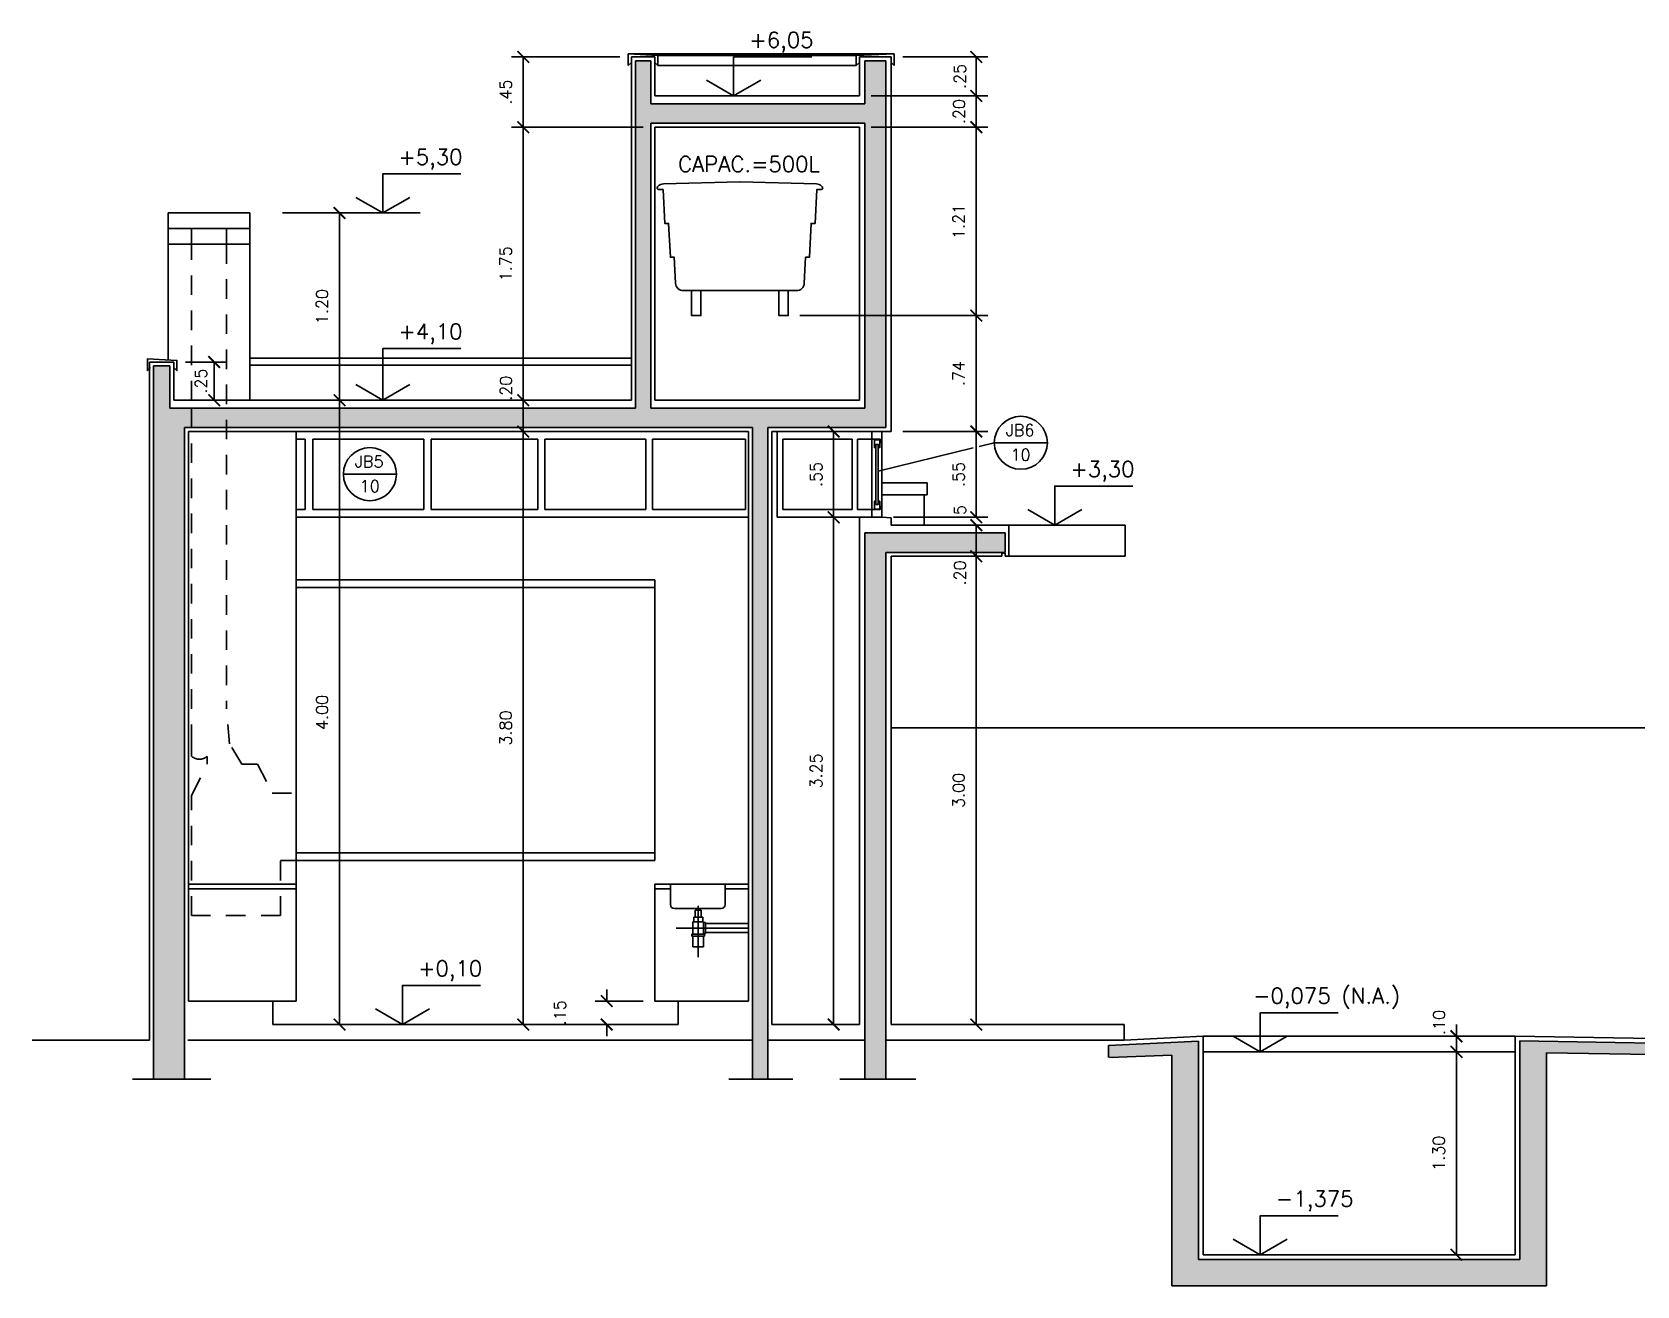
# Model space of a CAD drawing. Header units: millimetres. Extents: x 128 to 761, y 122 to 191.
# Drawn here: x 381.41 to 391.69, y 122.5 to 130.53 of the extents above; entities that cross this region are included whole.
import ezdxf

# ---------------------------------------------------------------- set-up
doc = ezdxf.new("R2010")
doc.units = ezdxf.units.MM
doc.linetypes.add('DASHDOT', pattern=[1, 0.5, -0.25, 0, -0.25])
doc.linetypes.add('HIDDEN', pattern=[0.375, 0.25, -0.125])
for name, color, linetype in [('ALV', 5, 'Continuous'), ('CAIX', 2, 'Continuous'), ('CAIXN', 7, 'Continuous'), ('COTAS', 1, 'Continuous'), ('LPROJ', 7, 'HIDDEN'), ('LVISTA', 1, 'Continuous'), ('LVISTA01', 8, 'Continuous'), ('LVISTA02', 1, 'Continuous'), ('LVISTA025', 3, 'Continuous'), ('NOTAS', 2, 'Continuous'), ('PEÇAS', 7, 'Continuous'), ('REVEST', 2, 'Continuous'), ('SOLID', 8, 'Continuous')]:
    doc.layers.add(name, color=color, linetype=linetype)
doc.styles.add('60-50', font='romans.shx', dxfattribs={"height": 0.075})
doc.styles.add('80-50', font='romans.shx', dxfattribs={"height": 0.1})
doc.dimstyles.new('50', dxfattribs={"dimtxt": 0.1, "dimasz": 2.5, "dimexe": 1.25, "dimexo": 0.625, "dimgap": 0.075, "dimtad": 1, "dimzin": 0, "dimdsep": 46, "dimtxsty": '60-50', "dimcen": 2.5, "dimclrt": 3, "dimadec": 0, "dimazin": 0, "dimtfac": 1, "dimtmove": 0, "dimatfit": 3, "dimfxl": 1, "dimarcsym": 0})

# ---------------------------------------------------------------- blocks, each defined once
blk = doc.blocks.new('_ARCHTICK')
at = {"color": 0, "linetype": 'ByBlock', "const_width": 0.15}
blk.add_lwpolyline([(-0.5, -0.5), (0.5, 0.5)], dxfattribs=at)
blk = doc.blocks.new('*D387')
at = {"layer": 'COTAS', "color": 0, "lineweight": -2}
blk.add_line((387.456, 124.175), (387.456, 127.175), dxfattribs=at)
at = {"layer": 'DEFPOINTS', "color": 0}
for p in [(387.456, 127.175), (387.456, 127.175), (387.456, 124.175)]:
    blk.add_point(p, dxfattribs=at)
at = {"layer": 'COTAS', "color": 0, "lineweight": -2, "xscale": 0.075, "yscale": 0.075, "zscale": 0.075}
for p, rotation in [((387.456, 127.175), 90), ((387.456, 124.175), 270)]:
    blk.add_blockref('_ARCHTICK', p, dxfattribs=dict(at, rotation=rotation))
at = {"layer": 'COTAS', "color": 3, "insert": (387.343, 125.675), "char_height": 0.075, "attachment_point": 5, "rotation": 90, "style": '60-50'}
blk.add_mtext('3.00', dxfattribs=at)
blk = doc.blocks.new('*D388')
at = {"layer": 'COTAS', "color": 0, "lineweight": -2}
blk.add_line((387.456, 127.175), (387.456, 127.375), dxfattribs=at)
at = {"layer": 'DEFPOINTS', "color": 0}
for p in [(387.456, 127.375), (387.456, 127.375), (387.456, 127.175)]:
    blk.add_point(p, dxfattribs=at)
at = {"layer": 'COTAS', "color": 0, "lineweight": -2, "xscale": 0.075, "yscale": 0.075, "zscale": 0.075}
for p, rotation in [((387.456, 127.375), 90), ((387.456, 127.175), 270)]:
    blk.add_blockref('_ARCHTICK', p, dxfattribs=dict(at, rotation=rotation))
at = {"layer": 'COTAS', "color": 3, "insert": (387.351, 127.069), "char_height": 0.075, "attachment_point": 5, "rotation": 90, "style": '60-50'}
blk.add_mtext('.20', dxfattribs=at)
blk = doc.blocks.new('*D389')
at = {"layer": 'COTAS', "color": 0, "lineweight": -2}
for p, q in [((386.925, 127.425), (387.531, 127.425)), ((387.456, 127.425), (387.456, 127.5)), ((387.456, 127.375), (387.456, 127.3))]:
    blk.add_line(p, q, dxfattribs=at)
at = {"layer": 'DEFPOINTS', "color": 0}
for p in [(386.85, 127.425), (387.456, 127.425), (387.456, 127.375)]:
    blk.add_point(p, dxfattribs=at)
at = {"layer": 'COTAS', "color": 0, "lineweight": -2, "xscale": 0.075, "yscale": 0.075, "zscale": 0.075}
for p, rotation in [((387.456, 127.425), 270), ((387.456, 127.375), 90)]:
    blk.add_blockref('_ARCHTICK', p, dxfattribs=dict(at, rotation=rotation))
at = {"layer": 'COTAS', "color": 3, "insert": (387.351, 127.471), "char_height": 0.075, "attachment_point": 5, "rotation": 90, "style": '60-50'}
blk.add_mtext('5', dxfattribs=at)
blk = doc.blocks.new('*D390')
at = {"layer": 'COTAS', "color": 0, "lineweight": -2}
for p, q in [((386.986, 127.975), (387.531, 127.975)), ((387.456, 127.425), (387.456, 127.975))]:
    blk.add_line(p, q, dxfattribs=at)
at = {"layer": 'DEFPOINTS', "color": 0}
for p in [(386.911, 127.975), (387.456, 127.975), (386.85, 127.425)]:
    blk.add_point(p, dxfattribs=at)
at = {"layer": 'COTAS', "color": 0, "lineweight": -2, "xscale": 0.075, "yscale": 0.075, "zscale": 0.075}
for p, rotation in [((387.456, 127.975), 90), ((387.456, 127.425), 270)]:
    blk.add_blockref('_ARCHTICK', p, dxfattribs=dict(at, rotation=rotation))
at = {"layer": 'COTAS', "color": 3, "insert": (387.343, 127.7), "char_height": 0.075, "attachment_point": 5, "rotation": 90, "style": '60-50'}
blk.add_mtext('.55', dxfattribs=at)
blk = doc.blocks.new('*D391')
at = {"layer": 'COTAS', "color": 0, "lineweight": -2}
for p, q in [((386.326, 128.718), (387.531, 128.718)), ((387.456, 127.975), (387.456, 128.718))]:
    blk.add_line(p, q, dxfattribs=at)
at = {"layer": 'DEFPOINTS', "color": 0}
for p in [(386.251, 128.718), (387.456, 128.718), (386.911, 127.975)]:
    blk.add_point(p, dxfattribs=at)
at = {"layer": 'COTAS', "color": 0, "lineweight": -2, "xscale": 0.075, "yscale": 0.075, "zscale": 0.075}
for p, rotation in [((387.456, 128.718), 90), ((387.456, 127.975), 270)]:
    blk.add_blockref('_ARCHTICK', p, dxfattribs=dict(at, rotation=rotation))
at = {"layer": 'COTAS', "color": 3, "insert": (387.343, 128.346), "char_height": 0.075, "attachment_point": 5, "rotation": 90, "style": '60-50'}
blk.add_mtext('.74', dxfattribs=at)
blk = doc.blocks.new('*D392')
at = {"layer": 'COTAS', "color": 0, "lineweight": -2}
for p, q in [((386.782, 129.925), (387.531, 129.925)), ((387.456, 128.718), (387.456, 129.925))]:
    blk.add_line(p, q, dxfattribs=at)
at = {"layer": 'DEFPOINTS', "color": 0}
for p in [(386.707, 129.925), (387.456, 129.925), (386.251, 128.718)]:
    blk.add_point(p, dxfattribs=at)
at = {"layer": 'COTAS', "color": 0, "lineweight": -2, "xscale": 0.075, "yscale": 0.075, "zscale": 0.075}
for p, rotation in [((387.456, 129.925), 90), ((387.456, 128.718), 270)]:
    blk.add_blockref('_ARCHTICK', p, dxfattribs=dict(at, rotation=rotation))
at = {"layer": 'COTAS', "color": 3, "insert": (387.343, 129.321), "char_height": 0.075, "attachment_point": 5, "rotation": 90, "style": '60-50'}
blk.add_mtext('1.21', dxfattribs=at)
blk = doc.blocks.new('*D393')
at = {"layer": 'COTAS', "color": 0, "lineweight": -2}
for p, q in [((386.782, 130.125), (387.531, 130.125)), ((387.456, 129.925), (387.456, 130.125))]:
    blk.add_line(p, q, dxfattribs=at)
at = {"layer": 'DEFPOINTS', "color": 0}
for p in [(386.707, 130.125), (387.456, 130.125), (386.707, 129.925)]:
    blk.add_point(p, dxfattribs=at)
at = {"layer": 'COTAS', "color": 0, "lineweight": -2, "xscale": 0.075, "yscale": 0.075, "zscale": 0.075}
for p, rotation in [((387.456, 130.125), 90), ((387.456, 129.925), 270)]:
    blk.add_blockref('_ARCHTICK', p, dxfattribs=dict(at, rotation=rotation))
at = {"layer": 'COTAS', "color": 3, "insert": (387.346, 130.025), "char_height": 0.075, "attachment_point": 5, "rotation": 90, "style": '60-50'}
blk.add_mtext('.20', dxfattribs=at)
blk = doc.blocks.new('*D394')
at = {"layer": 'COTAS', "color": 0, "lineweight": -2}
for p, q in [((386.986, 130.375), (387.531, 130.375)), ((387.456, 130.125), (387.456, 130.375))]:
    blk.add_line(p, q, dxfattribs=at)
at = {"layer": 'DEFPOINTS', "color": 0}
for p in [(386.911, 130.375), (387.456, 130.375), (386.707, 130.125)]:
    blk.add_point(p, dxfattribs=at)
at = {"layer": 'COTAS', "color": 0, "lineweight": -2, "xscale": 0.075, "yscale": 0.075, "zscale": 0.075}
for p, rotation in [((387.456, 130.375), 90), ((387.456, 130.125), 270)]:
    blk.add_blockref('_ARCHTICK', p, dxfattribs=dict(at, rotation=rotation))
at = {"layer": 'COTAS', "color": 3, "insert": (387.351, 130.25), "char_height": 0.075, "attachment_point": 5, "rotation": 90, "style": '60-50'}
blk.add_mtext('.25', dxfattribs=at)
blk = doc.blocks.new('*D395')
at = {"layer": 'COTAS', "color": 0, "lineweight": -2}
blk.add_line((384.553, 124.175), (384.553, 127.975), dxfattribs=at)
at = {"layer": 'DEFPOINTS', "color": 0}
for p in [(384.553, 127.975), (384.553, 127.975), (384.553, 124.175)]:
    blk.add_point(p, dxfattribs=at)
at = {"layer": 'COTAS', "color": 0, "lineweight": -2, "xscale": 0.075, "yscale": 0.075, "zscale": 0.075}
for p, rotation in [((384.553, 127.975), 90), ((384.553, 124.175), 270)]:
    blk.add_blockref('_ARCHTICK', p, dxfattribs=dict(at, rotation=rotation))
at = {"layer": 'COTAS', "color": 3, "insert": (384.441, 126.075), "char_height": 0.075, "attachment_point": 5, "rotation": 90, "style": '60-50'}
blk.add_mtext('3.80', dxfattribs=at)
blk = doc.blocks.new('*D396')
at = {"layer": 'COTAS', "color": 0, "lineweight": -2}
blk.add_line((384.553, 127.975), (384.553, 128.175), dxfattribs=at)
at = {"layer": 'DEFPOINTS', "color": 0}
for p in [(384.553, 128.175), (384.553, 128.175), (384.553, 127.975)]:
    blk.add_point(p, dxfattribs=at)
at = {"layer": 'COTAS', "color": 0, "lineweight": -2, "xscale": 0.075, "yscale": 0.075, "zscale": 0.075}
for p, rotation in [((384.553, 128.175), 90), ((384.553, 127.975), 270)]:
    blk.add_blockref('_ARCHTICK', p, dxfattribs=dict(at, rotation=rotation))
at = {"layer": 'COTAS', "color": 3, "insert": (384.442, 128.252), "char_height": 0.075, "attachment_point": 5, "rotation": 90, "style": '60-50'}
blk.add_mtext('.20', dxfattribs=at)
blk = doc.blocks.new('*D397')
at = {"layer": 'COTAS', "color": 0, "lineweight": -2}
for p, q in [((385.321, 129.925), (384.478, 129.925)), ((384.553, 128.175), (384.553, 129.925))]:
    blk.add_line(p, q, dxfattribs=at)
at = {"layer": 'DEFPOINTS', "color": 0}
for p in [(384.553, 129.925), (385.396, 129.925), (384.553, 128.175)]:
    blk.add_point(p, dxfattribs=at)
at = {"layer": 'COTAS', "color": 0, "lineweight": -2, "xscale": 0.075, "yscale": 0.075, "zscale": 0.075}
for p, rotation in [((384.553, 129.925), 90), ((384.553, 128.175), 270)]:
    blk.add_blockref('_ARCHTICK', p, dxfattribs=dict(at, rotation=rotation))
at = {"layer": 'COTAS', "color": 3, "insert": (384.441, 129.05), "char_height": 0.075, "attachment_point": 5, "rotation": 90, "style": '60-50'}
blk.add_mtext('1.75', dxfattribs=at)
blk = doc.blocks.new('*D398')
at = {"layer": 'COTAS', "color": 0, "lineweight": -2}
for p, q in [((385.171, 130.375), (384.478, 130.375)), ((384.553, 129.925), (384.553, 130.375))]:
    blk.add_line(p, q, dxfattribs=at)
at = {"layer": 'DEFPOINTS', "color": 0}
for p in [(384.553, 130.375), (385.246, 130.375), (385.396, 129.925)]:
    blk.add_point(p, dxfattribs=at)
at = {"layer": 'COTAS', "color": 0, "lineweight": -2, "xscale": 0.075, "yscale": 0.075, "zscale": 0.075}
for p, rotation in [((384.553, 130.375), 90), ((384.553, 129.925), 270)]:
    blk.add_blockref('_ARCHTICK', p, dxfattribs=dict(at, rotation=rotation))
at = {"layer": 'COTAS', "color": 3, "insert": (384.441, 130.15), "char_height": 0.075, "attachment_point": 5, "rotation": 90, "style": '60-50'}
blk.add_mtext('.45', dxfattribs=at)
blk = doc.blocks.new('*D399')
at = {"layer": 'COTAS', "color": 0, "lineweight": -2}
for p, q in [((385.088, 124.325), (385.088, 124.4)), ((385.321, 124.325), (385.013, 124.325)), ((385.088, 124.175), (385.088, 124.1))]:
    blk.add_line(p, q, dxfattribs=at)
at = {"layer": 'DEFPOINTS', "color": 0}
for p in [(385.088, 124.325), (385.396, 124.325), (385.088, 124.175)]:
    blk.add_point(p, dxfattribs=at)
at = {"layer": 'COTAS', "color": 0, "lineweight": -2, "xscale": 0.075, "yscale": 0.075, "zscale": 0.075}
for p, rotation in [((385.088, 124.325), 270), ((385.088, 124.175), 90)]:
    blk.add_blockref('_ARCHTICK', p, dxfattribs=dict(at, rotation=rotation))
at = {"layer": 'COTAS', "color": 3, "insert": (384.788, 124.25), "char_height": 0.075, "attachment_point": 5, "rotation": 90, "style": '60-50'}
blk.add_mtext('.15', dxfattribs=at)
blk = doc.blocks.new('*D400')
at = {"layer": 'COTAS', "color": 0, "lineweight": -2}
blk.add_line((383.376, 124.175), (383.376, 128.175), dxfattribs=at)
at = {"layer": 'DEFPOINTS', "color": 0}
for p in [(383.376, 128.175), (383.376, 128.175), (383.376, 124.175)]:
    blk.add_point(p, dxfattribs=at)
at = {"layer": 'COTAS', "color": 0, "lineweight": -2, "xscale": 0.075, "yscale": 0.075, "zscale": 0.075}
for p, rotation in [((383.376, 128.175), 90), ((383.376, 124.175), 270)]:
    blk.add_blockref('_ARCHTICK', p, dxfattribs=dict(at, rotation=rotation))
at = {"layer": 'COTAS', "color": 3, "insert": (383.264, 126.175), "char_height": 0.075, "attachment_point": 5, "rotation": 90, "style": '60-50'}
blk.add_mtext('4.00', dxfattribs=at)
blk = doc.blocks.new('*D401')
at = {"layer": 'COTAS', "color": 0, "lineweight": -2}
blk.add_line((383.376, 128.175), (383.376, 129.375), dxfattribs=at)
at = {"layer": 'DEFPOINTS', "color": 0}
for p in [(383.376, 129.375), (383.376, 129.375), (383.376, 128.175)]:
    blk.add_point(p, dxfattribs=at)
at = {"layer": 'COTAS', "color": 0, "lineweight": -2, "xscale": 0.075, "yscale": 0.075, "zscale": 0.075}
for p, rotation in [((383.376, 129.375), 90), ((383.376, 128.175), 270)]:
    blk.add_blockref('_ARCHTICK', p, dxfattribs=dict(at, rotation=rotation))
at = {"layer": 'COTAS', "color": 3, "insert": (383.264, 128.775), "char_height": 0.075, "attachment_point": 5, "rotation": 90, "style": '60-50'}
blk.add_mtext('1.20', dxfattribs=at)
blk = doc.blocks.new('*D402')
at = {"layer": 'COTAS', "color": 0, "lineweight": -2}
for p, q in [((382.389, 128.42), (382.648, 128.42)), ((382.573, 128.175), (382.573, 128.42))]:
    blk.add_line(p, q, dxfattribs=at)
at = {"layer": 'DEFPOINTS', "color": 0}
for p in [(382.314, 128.42), (382.573, 128.42), (382.573, 128.175)]:
    blk.add_point(p, dxfattribs=at)
at = {"layer": 'COTAS', "color": 0, "lineweight": -2, "xscale": 0.075, "yscale": 0.075, "zscale": 0.075}
for p, rotation in [((382.573, 128.42), 90), ((382.573, 128.175), 270)]:
    blk.add_blockref('_ARCHTICK', p, dxfattribs=dict(at, rotation=rotation))
at = {"layer": 'COTAS', "color": 3, "insert": (382.488, 128.298), "char_height": 0.075, "attachment_point": 5, "rotation": 90, "style": '60-50'}
blk.add_mtext('.25', dxfattribs=at)
blk = doc.blocks.new('*D403')
at = {"layer": 'COTAS', "color": 0, "lineweight": -2}
for p, q in [((386.632, 127.425), (386.467, 127.425)), ((386.542, 124.175), (386.542, 127.425)), ((386.632, 124.175), (386.467, 124.175))]:
    blk.add_line(p, q, dxfattribs=at)
at = {"layer": 'DEFPOINTS', "color": 0}
for p in [(386.542, 127.425), (386.707, 127.425), (386.707, 124.175)]:
    blk.add_point(p, dxfattribs=at)
at = {"layer": 'COTAS', "color": 0, "lineweight": -2, "xscale": 0.075, "yscale": 0.075, "zscale": 0.075}
for p, rotation in [((386.542, 127.425), 90), ((386.542, 124.175), 270)]:
    blk.add_blockref('_ARCHTICK', p, dxfattribs=dict(at, rotation=rotation))
at = {"layer": 'COTAS', "color": 3, "insert": (386.43, 125.8), "char_height": 0.075, "attachment_point": 5, "rotation": 90, "style": '60-50'}
blk.add_mtext('3.25', dxfattribs=at)
blk = doc.blocks.new('*D404')
at = {"layer": 'COTAS', "color": 0, "lineweight": -2}
for p, q in [((386.542, 127.425), (386.542, 127.975)), ((386.609, 127.975), (386.617, 127.975))]:
    blk.add_line(p, q, dxfattribs=at)
at = {"layer": 'DEFPOINTS', "color": 0}
for p in [(386.534, 127.975), (386.542, 127.975), (386.707, 127.425)]:
    blk.add_point(p, dxfattribs=at)
at = {"layer": 'COTAS', "color": 0, "lineweight": -2, "xscale": 0.075, "yscale": 0.075, "zscale": 0.075}
for p, rotation in [((386.542, 127.975), 90), ((386.542, 127.425), 270)]:
    blk.add_blockref('_ARCHTICK', p, dxfattribs=dict(at, rotation=rotation))
at = {"layer": 'COTAS', "color": 3, "insert": (386.43, 127.7), "char_height": 0.075, "attachment_point": 5, "rotation": 90, "style": '60-50'}
blk.add_mtext('.55', dxfattribs=at)
blk = doc.blocks.new('*D405')
at = {"layer": 'COTAS', "color": 0, "lineweight": -2}
blk.add_line((390.533, 122.7), (390.533, 124), dxfattribs=at)
at = {"layer": 'DEFPOINTS', "color": 0}
for p in [(390.533, 124), (390.533, 124), (390.533, 122.7)]:
    blk.add_point(p, dxfattribs=at)
at = {"layer": 'COTAS', "color": 0, "lineweight": -2, "xscale": 0.075, "yscale": 0.075, "zscale": 0.075}
for p, rotation in [((390.533, 124), 90), ((390.533, 122.7), 270)]:
    blk.add_blockref('_ARCHTICK', p, dxfattribs=dict(at, rotation=rotation))
at = {"layer": 'COTAS', "color": 3, "insert": (390.42, 123.35), "char_height": 0.075, "attachment_point": 5, "rotation": 90, "style": '60-50'}
blk.add_mtext('1.30', dxfattribs=at)
blk = doc.blocks.new('*D406')
at = {"layer": 'COTAS', "color": 0, "lineweight": -2}
for p, q in [((390.533, 124.1), (390.533, 124.175)), ((390.533, 124), (390.533, 124.1)), ((390.533, 124), (390.533, 123.925))]:
    blk.add_line(p, q, dxfattribs=at)
at = {"layer": 'DEFPOINTS', "color": 0}
for p in [(390.533, 124.1), (390.533, 124.1), (390.533, 124)]:
    blk.add_point(p, dxfattribs=at)
at = {"layer": 'COTAS', "color": 0, "lineweight": -2, "xscale": 0.075, "yscale": 0.075, "zscale": 0.075}
for p, rotation in [((390.533, 124.1), 270), ((390.533, 124), 90)]:
    blk.add_blockref('_ARCHTICK', p, dxfattribs=dict(at, rotation=rotation))
at = {"layer": 'COTAS', "color": 3, "insert": (390.422, 124.188), "char_height": 0.075, "attachment_point": 5, "rotation": 90, "style": '60-50'}
blk.add_mtext('.10', dxfattribs=at)

msp = doc.modelspace()

# ---------------------------------------------------------------- hatches: boundary and pattern name
at = {"layer": 'SOLID'}
h = msp.add_hatch(color=256, dxfattribs=at)
h.paths.add_polyline_path([(382.3828, 128.0002), (386.0214, 128.0002), (386.0214, 123.8252), (386.1214, 123.8252), (386.1214, 128.0002), (386.8769, 128.0002), (386.8769, 130.3502), (386.741, 130.3502), (386.741, 130.0752), (385.3714, 130.0752), (385.3714, 130.3502), (385.2714, 130.3502), (385.2714, 128.1252), (382.2893, 128.1252), (382.2893, 128.3952), (382.1828, 128.3952), (382.1828, 123.8252), (382.3828, 123.8252)])
h.paths.add_polyline_path([(385.3714, 128.1252), (385.3714, 129.9502), (386.741, 129.9502), (386.741, 128.1252)], flags=16)
h.paths.add_polyline_path([(386.741, 127.3252), (386.741, 123.8252), (386.8769, 123.8252), (386.8769, 127.2002), (387.6406, 127.2002), (387.6406, 127.3252)])
h.paths.add_polyline_path([(388.7092, 122.5002), (391.1092, 122.5002), (391.1092, 123.9936), (392.4633, 123.973), (392.4633, 124.0447), (390.9392, 124.0697), (390.9392, 122.6702), (388.8792, 122.6702), (388.8792, 124.0686), (388.3037, 124.0399), (388.3037, 123.9645), (388.7092, 123.9797)])
h.paths.add_polyline_path([(385.5353, 129.6134), (386.5758, 129.6134), (386.5758, 129.7634), (385.5353, 129.7634)], flags=8)

# ---------------------------------------------------------------- linework, layer by layer
at = {"layer": 'ALV'}
for p, q in [((385.2714, 128.1252), (385.2714, 130.3502)), ((385.3714, 130.3502), (385.2714, 130.3502)), ((385.3714, 130.0752), (385.3714, 130.3502)), ((386.741, 130.0752), (386.741, 130.3502)), ((386.741, 130.3502), (386.8769, 130.3502)), ((386.8769, 128.0002), (386.8769, 130.3502)), ((386.741, 130.0752), (385.3714, 130.0752)), ((386.741, 129.9502), (385.3714, 129.9502)), ((385.3714, 128.1252), (385.3714, 129.9502)), ((386.741, 128.1252), (386.741, 129.9502)), ((382.1828, 123.8252), (382.1828, 128.3952)), ((382.1828, 128.3952), (382.2893, 128.3952)), ((382.2893, 128.3952), (382.2893, 128.1252)), ((385.2714, 128.1252), (382.2893, 128.1252)), ((386.741, 128.1252), (385.3714, 128.1252)), ((382.3828, 123.8252), (382.3828, 128.0002)), ((386.0214, 128.0002), (382.3828, 128.0002)), ((386.0214, 123.8252), (386.0214, 128.0002)), ((386.1214, 123.8252), (386.1214, 128.0002)), ((386.8769, 128.0002), (386.1214, 128.0002)), ((387.6406, 127.3252), (386.741, 127.3252)), ((386.741, 123.8252), (386.741, 127.3252)), ((387.6406, 127.3252), (387.6406, 127.2002)), ((387.6406, 127.2002), (386.8769, 127.2002)), ((386.8769, 123.8252), (386.8769, 127.2002)), ((388.8792, 124.0686), (388.3037, 124.0399)), ((388.3037, 124.0399), (388.3037, 123.9647)), ((388.8792, 124.0686), (388.8792, 122.6702)), ((390.9392, 124.0697), (390.9392, 122.6702)), ((392.4633, 124.0447), (390.9392, 124.0697)), ((388.7092, 123.9797), (388.309, 123.9647)), ((388.7092, 123.9797), (388.7092, 122.5002)), ((391.1092, 123.9936), (391.1092, 122.5002)), ((392.4633, 123.973), (391.1092, 123.9936)), ((390.9392, 122.6702), (388.8792, 122.6702)), ((391.1092, 122.5002), (388.7092, 122.5002))]:
    msp.add_line(p, q, dxfattribs=at)
at = {"layer": 'CAIX'}
for p, q in [((385.2264, 130.3952), (385.2264, 130.3202)), ((385.2264, 130.3952), (385.4164, 130.3852)), ((386.9306, 130.3952), (386.6867, 130.3852)), ((386.9306, 130.3952), (386.9306, 130.3202)), ((385.2264, 130.3202), (385.2464, 130.3402)), ((385.3964, 130.3402), (385.4164, 130.3202)), ((385.4164, 130.3852), (385.4164, 130.3202)), ((386.6867, 130.3852), (386.6867, 130.3202)), ((386.7067, 130.3402), (386.6867, 130.3202)), ((386.9306, 130.3202), (386.9106, 130.3402)), ((386.8129, 127.8724), (386.8129, 127.5279)), ((386.8279, 127.8724), (386.8279, 127.5279))]:
    msp.add_line(p, q, dxfattribs=at)
at = {"layer": 'CAIX', "color": 1}
for p, q in [((386.7877, 127.4752), (386.7877, 127.9252)), ((386.8504, 127.4952), (386.8504, 127.9052))]:
    msp.add_line(p, q, dxfattribs=at)
at = {"layer": 'CAIX'}
for points in [[(382.3143, 128.3852), (382.3343, 128.3652), (382.3343, 128.4302), (382.1443, 128.4402), (382.1443, 128.3652), (382.1643, 128.3852)], [(386.8504, 127.4252), (386.8504, 127.4952), (386.8404, 127.4952), (386.8404, 127.4752), (386.7877, 127.4752), (386.7877, 127.4252)]]:
    msp.add_lwpolyline(points, dxfattribs=at)
for points in [[(386.8504, 127.9752), (386.8504, 127.9052), (386.8404, 127.9052), (386.8404, 127.9252), (386.7877, 127.9252), (386.7877, 127.9752)], [(386.8029, 127.9224), (386.8029, 127.8724), (386.8129, 127.8724), (386.8129, 127.8924), (386.8279, 127.8924), (386.8279, 127.8724), (386.8379, 127.8724), (386.8379, 127.9224)], [(386.8029, 127.4779), (386.8029, 127.5279), (386.8129, 127.5279), (386.8129, 127.5079), (386.8279, 127.5079), (386.8279, 127.5279), (386.8379, 127.5279), (386.8379, 127.4779)]]:
    msp.add_lwpolyline(points, close=True, dxfattribs=at)
at = {"layer": 'CAIXN', "color": 8, "ltscale": 0.5}
for p, q in [((387.4365, 127.8695), (386.8279, 127.7201)), ((387.5717, 127.9027), (387.4739, 127.8787)), ((387.5717, 127.9027), (387.9117, 127.9027)), ((383.4008, 127.7016), (383.7408, 127.7016))]:
    msp.add_line(p, q, dxfattribs=at)
for centre in [(387.7417, 127.9027), (383.5708, 127.7016)]:
    msp.add_circle(centre, 0.17, dxfattribs=at)
at = {"layer": 'LPROJ', "ltscale": 0.5}
for p, q in [((382.4283, 128.1752), (382.4283, 129.1752)), ((382.6509, 129.1752), (382.6509, 126.2045)), ((382.4283, 125.9735), (382.4283, 128.1752)), ((382.4283, 125.8935), (382.4283, 125.9735)), ((382.5283, 125.8435), (382.5283, 125.8935)), ((382.4283, 125.6435), (382.5283, 125.8435)), ((382.7509, 125.8435), (382.8509, 125.8435)), ((382.8509, 125.8435), (382.9441, 125.6573)), ((382.4283, 124.8735), (382.4283, 125.6435)), ((382.9441, 125.6573), (383.0981, 125.6573)), ((382.9981, 124.8735), (382.9981, 125.2268)), ((383.0981, 125.2268), (382.9981, 125.2268)), ((382.9981, 124.8735), (382.4283, 124.8735))]:
    msp.add_line(p, q, dxfattribs=at)
msp.add_lwpolyline([(382.7509, 125.8435), (382.6709, 125.9735), (382.6509, 126.2045)], dxfattribs=at)
msp.add_arc((382.4783, 125.9495), 0.075, 228.19542, 311.80458, dxfattribs=at)
at = {"layer": 'LVISTA'}
for p, q in [((385.2264, 130.3952), (386.9306, 130.3952)), ((385.4164, 130.3852), (386.6867, 130.3852)), ((385.4164, 130.3202), (386.6867, 130.3202))]:
    msp.add_line(p, q, dxfattribs=at)
at = {"layer": 'LVISTA01'}
for p, q in [((392.4383, 126.0752), (386.9106, 126.0752)), ((385.3964, 124.3252), (385.3964, 125.0452)), ((385.4964, 125.0752), (385.8464, 125.0752)), ((382.9481, 124.3252), (383.0981, 124.3252)), ((385.5464, 124.3252), (385.3964, 124.3252))]:
    msp.add_line(p, q, dxfattribs=at)
at = {"layer": 'LVISTA02'}
for p, q in [((382.8009, 129.2752), (382.2783, 129.2752)), ((382.4283, 129.1752), (382.4283, 129.2752)), ((382.6509, 129.1752), (382.6509, 129.2752)), ((382.8009, 129.1752), (382.2783, 129.1752)), ((382.8009, 128.4452), (385.2464, 128.4452)), ((382.8009, 128.4002), (385.2464, 128.4002)), ((383.0981, 125.0752), (383.0981, 127.9752)), ((383.155, 127.9252), (383.0981, 127.9252)), ((383.155, 127.4752), (383.155, 127.9252)), ((383.2043, 127.4752), (383.2043, 127.9252)), ((383.9152, 127.9252), (383.2043, 127.9252)), ((383.9152, 127.4752), (383.9152, 127.9252)), ((383.963, 127.4752), (383.963, 127.9252)), ((384.6467, 127.9252), (383.963, 127.9252)), ((384.6467, 127.4752), (384.6467, 127.9252)), ((384.6923, 127.4752), (384.6923, 127.9252)), ((385.3377, 127.9252), (384.6923, 127.9252)), ((385.3377, 127.4752), (385.3377, 127.9252)), ((385.9769, 127.9252), (385.3803, 127.9252)), ((385.3803, 127.4752), (385.3803, 127.9252)), ((385.9769, 127.4752), (385.9769, 127.9252)), ((386.1801, 127.4252), (386.1801, 127.9752)), ((386.6605, 127.9252), (386.217, 127.9252)), ((386.217, 127.4752), (386.217, 127.9252)), ((386.6605, 127.4752), (386.6605, 127.9252)), ((386.7877, 127.9252), (386.6944, 127.9252)), ((386.6944, 127.4752), (386.6944, 127.9252)), ((386.8504, 127.6452), (387.1423, 127.6452)), ((387.1423, 127.5702), (387.1423, 127.6452)), ((386.8504, 127.5702), (387.1423, 127.5702)), ((387.1223, 127.3752), (387.1223, 127.5702)), ((383.155, 127.4752), (383.0981, 127.4752)), ((385.9964, 127.4252), (383.0981, 127.4252)), ((383.9152, 127.4752), (383.2043, 127.4752)), ((384.6467, 127.4752), (383.963, 127.4752)), ((385.3377, 127.4752), (384.6923, 127.4752)), ((385.9769, 127.4752), (385.3803, 127.4752)), ((386.7067, 127.4252), (386.1801, 127.4252)), ((386.6605, 127.4752), (386.217, 127.4752)), ((386.7877, 127.4752), (386.6944, 127.4752)), ((387.6656, 127.3752), (388.4092, 127.3752)), ((388.4092, 127.1752), (388.4092, 127.3752)), ((387.6656, 127.1752), (388.4092, 127.1752)), ((383.0981, 127.0252), (385.3964, 127.0252)), ((385.3964, 125.2252), (385.3964, 127.0252)), ((383.0981, 126.9752), (385.3964, 126.9752)), ((385.3964, 125.2752), (383.0981, 125.2752)), ((385.3964, 125.2268), (383.0981, 125.2268)), ((383.0981, 124.3252), (383.0981, 125.0452)), ((386.0214, 124.0752), (382.4035, 124.0752)), ((386.741, 124.0752), (386.1214, 124.0752)), ((388.4037, 124.0752), (386.8769, 124.0752)), ((390.9092, 124.1002), (388.9092, 124.1002))]:
    msp.add_line(p, q, dxfattribs=at)
at = {"layer": 'LVISTA02', "color": 2}
msp.add_line((390.9092, 124.0002), (388.9092, 124.0002), dxfattribs=at)
at = {"layer": 'LVISTA025'}
for p, q in [((382.2783, 128.4331), (382.2783, 129.3752)), ((382.8009, 129.3752), (382.2783, 129.3752)), ((382.8009, 129.3752), (382.8009, 128.1752))]:
    msp.add_line(p, q, dxfattribs=at)
at = {"layer": 'NOTAS', "color": 1}
msp.add_line((383.0111, 129.3752), (383.8923, 129.3752), dxfattribs=at)
at = {"layer": 'NOTAS'}
for p, q in [((382.5506, 123.8252), (382.0499, 123.8252)), ((386.2805, 123.8252), (385.8697, 123.8252)), ((387.069, 123.8252), (386.5816, 123.8252))]:
    msp.add_line(p, q, dxfattribs=at)
for points in [[(386.4014, 130.3752), (385.9014, 130.3752), (385.9014, 130.1252)], [(384.1531, 129.6252), (383.6531, 129.6252), (383.6531, 129.3752)], [(384.1531, 128.5065), (383.6531, 128.5065), (383.6531, 128.1752)], [(388.4591, 127.6252), (387.9591, 127.6252), (387.9591, 127.3752)], [(384.279, 124.4252), (383.779, 124.4252), (383.779, 124.1752)], [(389.776, 124.2502), (389.276, 124.2502), (389.276, 124.0002)], [(389.776, 122.9502), (389.276, 122.9502), (389.276, 122.7002)]]:
    msp.add_lwpolyline(points, dxfattribs=at)
at = {"layer": 'NOTAS', "color": 3}
for points in [[(385.7282, 130.2252), (385.9014, 130.1252), (386.0746, 130.2252)], [(383.4799, 129.4752), (383.6531, 129.3752), (383.8263, 129.4752)], [(383.4799, 128.2752), (383.6531, 128.1752), (383.8263, 128.2752)], [(387.7859, 127.4752), (387.9591, 127.3752), (388.1323, 127.4752)], [(383.6058, 124.2752), (383.779, 124.1752), (383.9522, 124.2752)], [(389.1028, 124.1002), (389.276, 124.0002), (389.4492, 124.1002)], [(389.1028, 122.8002), (389.276, 122.7002), (389.4492, 122.8002)]]:
    msp.add_lwpolyline(points, dxfattribs=at)
at = {"layer": 'PEÇAS', "color": 2}
for p, q in [((382.4078, 125.0752), (383.0981, 125.0752)), ((382.4078, 125.0452), (383.0981, 125.0452)), ((383.0981, 125.0452), (383.0981, 125.0752)), ((385.4964, 125.0752), (385.3964, 125.0752)), ((385.3964, 125.0452), (385.3964, 125.0752)), ((385.4964, 125.0452), (385.3964, 125.0452)), ((385.4964, 125.0752), (385.4964, 124.9431)), ((385.8464, 125.0752), (385.8464, 124.9431)), ((385.9964, 125.0752), (385.8464, 125.0752)), ((385.9964, 125.0452), (385.8464, 125.0452)), ((385.5214, 124.9181), (385.8214, 124.9181))]:
    msp.add_line(p, q, dxfattribs=at)
at = {"layer": 'PEÇAS'}
for p, q in [((385.6453, 124.8336), (385.6453, 124.8623)), ((385.6453, 124.8623), (385.7028, 124.8623)), ((385.6942, 124.9084), (385.654, 124.9084)), ((385.654, 124.8623), (385.654, 124.9084)), ((385.6614, 124.9084), (385.6614, 124.9181)), ((385.6868, 124.9181), (385.6868, 124.9084)), ((385.6942, 124.8623), (385.6942, 124.9084)), ((385.7028, 124.8336), (385.7028, 124.8623)), ((385.6338, 124.7531), (385.7143, 124.7531)), ((385.6338, 124.7416), (385.6338, 124.7531)), ((385.6338, 124.7416), (385.7143, 124.7416)), ((385.6396, 124.7531), (385.6396, 124.8336)), ((385.6396, 124.8336), (385.7086, 124.8336)), ((385.6396, 124.7416), (385.6396, 124.6726)), ((385.7086, 124.7531), (385.7086, 124.8336)), ((385.7086, 124.8278), (385.7201, 124.8278)), ((385.7086, 124.7588), (385.7201, 124.7588)), ((385.7086, 124.7416), (385.7086, 124.6726)), ((385.7143, 124.7416), (385.7143, 124.7531)), ((385.7201, 124.7588), (385.7201, 124.8278)), ((385.7201, 124.8221), (385.9964, 124.8221)), ((385.7201, 124.7646), (385.9964, 124.7646)), ((385.6396, 124.6726), (385.7086, 124.6726))]:
    msp.add_line(p, q, dxfattribs=at)
at = {"layer": 'PEÇAS', "linetype": 'DASHDOT'}
for p, q in [((385.6741, 124.6056), (385.6741, 124.9351)), ((385.5323, 124.7933), (385.9964, 124.7933))]:
    msp.add_line(p, q, dxfattribs=at)
at = {"layer": 'PEÇAS', "color": 2}
msp.add_lwpolyline([(385.4516, 129.5611, 0.1914569), (385.4177, 129.5465), (385.4135, 129.5422, 0.6681786), (385.4205, 129.5252), (385.4489, 129.5252), (385.4597, 129.3085), (385.4848, 129.3085), (385.4956, 129.0918), (385.5206, 129.0918), (385.529, 128.9252, 0.3996556), (385.5789, 128.8777), (386.3039, 128.8777, 0.3996556), (386.3538, 128.9252), (386.3622, 129.0918), (386.3872, 129.0918), (386.398, 129.3085), (386.4231, 129.3085), (386.4339, 129.5252), (386.4623, 129.5252, 0.6681786), (386.4693, 129.5422), (386.4651, 129.5465, 0.1914569), (386.4312, 129.5611), (385.9428, 129.5751, 0.0143646), (385.94, 129.5751)], format="xyb", close=True, dxfattribs=at)
for points in [[(385.6913, 128.8777), (385.6913, 128.7177), (385.6313, 128.7177), (385.6313, 128.8777)], [(386.2515, 128.8777), (386.1915, 128.8777), (386.1915, 128.7177), (386.2515, 128.7177)]]:
    msp.add_lwpolyline(points, close=True, dxfattribs=at)
for centre, start, end in [((385.5214, 124.9431), 180, 270), ((385.8214, 124.9431), 270, 360)]:
    msp.add_arc(centre, 0.025, start, end, dxfattribs=at)
at = {"layer": 'REVEST'}
for p, q in [((385.2464, 128.1752), (385.2464, 130.3752)), ((385.3964, 130.3752), (385.2464, 130.3752)), ((385.3964, 130.1252), (385.3964, 130.3752)), ((386.7067, 130.1252), (386.7067, 130.3752)), ((386.7067, 130.3752), (386.9106, 130.3752)), ((386.9106, 127.9752), (386.9106, 130.3752)), ((386.7067, 130.1252), (385.3964, 130.1252)), ((386.7067, 129.9252), (385.3964, 129.9252)), ((385.3964, 128.1752), (385.3964, 129.9252)), ((386.7067, 128.1752), (386.7067, 129.9252)), ((382.1578, 128.4202), (382.1578, 124.0752)), ((382.1578, 128.4202), (382.3143, 128.4202)), ((382.3143, 128.4202), (382.3143, 128.1752)), ((385.2464, 128.1752), (382.3143, 128.1752)), ((386.7067, 128.1752), (385.3964, 128.1752)), ((382.4078, 127.9752), (382.4078, 124.3252)), ((385.9964, 127.9752), (382.4078, 127.9752)), ((385.9964, 124.3252), (385.9964, 127.9752)), ((386.1464, 124.1752), (386.1464, 127.9752)), ((386.9106, 127.9752), (386.1464, 127.9752)), ((386.7067, 124.1752), (386.7067, 127.4252)), ((386.7067, 127.4252), (386.8504, 127.4252)), ((386.9106, 127.4222), (386.8504, 127.4252)), ((386.9106, 127.3752), (386.9106, 127.4222)), ((387.6656, 127.3752), (386.9106, 127.3752)), ((387.6656, 127.3752), (387.6656, 127.1752)), ((387.6206, 127.1752), (386.9106, 127.1752)), ((386.9106, 124.1752), (386.9106, 127.1752)), ((387.6206, 127.1952), (387.6206, 127.1752)), ((387.6406, 127.1952), (387.6206, 127.1952)), ((387.6406, 127.1952), (387.6406, 127.1752)), ((387.6656, 127.1752), (387.6406, 127.1752)), ((382.9481, 124.3252), (382.4078, 124.3252)), ((382.9481, 124.1752), (382.9481, 124.3252)), ((385.5464, 124.1752), (385.5464, 124.3252)), ((385.5464, 124.3252), (385.9964, 124.3252)), ((385.5464, 124.1752), (382.9481, 124.1752)), ((386.7067, 124.1752), (386.1464, 124.1752)), ((388.4037, 124.1752), (386.9106, 124.1752)), ((388.4037, 124.0749), (388.4037, 124.1752)), ((382.1578, 124.0752), (381.4059, 124.0752)), ((388.9092, 124.1002), (388.4037, 124.0749)), ((388.9092, 124.1002), (388.9092, 122.7002)), ((392.4383, 124.0752), (390.9092, 124.1002)), ((390.9092, 124.1002), (390.9092, 122.7002)), ((390.9092, 122.7002), (388.9092, 122.7002))]:
    msp.add_line(p, q, dxfattribs=at)

# ---------------------------------------------------------------- texts
at = {"layer": 'CAIXN', "color": 2, "ltscale": 0.5, "char_height": 0.075, "attachment_point": 5, "style": '60-50'}
for s, insert in [('JB6', (387.7371, 127.9836)), ('10', (387.7398, 127.8259)), ('JB5', (383.5662, 127.7825)), ('10', (383.569, 127.6248))]:
    msp.add_mtext(s, dxfattribs=dict(at, insert=insert))
at = {"layer": 'NOTAS', "color": 3, "style": '80-50'}
for s, p in [('+6,05', (386.0017, 130.4343)), ('+5,30', (383.7534, 129.6843)), ('CAPAC.=500L', (385.546, 129.6384)), ('+4,10', (383.7534, 128.5656)), ('+3,30', (388.0594, 127.6843)), ('+0,10', (383.8792, 124.4843)), ('-0,075 (N.A.)', (389.23, 124.3093)), ('-1,375', (389.3762, 123.0093))]:
    msp.add_text(s, height=0.1, dxfattribs=at).set_placement(p)

# ---------------------------------------------------------------- dimensions: what is measured, and where the dimension line sits
at = {"layer": 'COTAS'}
for base, p1, p2, override, picture, middle in [((384.5534, 130.3752), (385.3964, 129.9252), (385.2464, 130.3752), {"dimasz": 0.075, "dimexe": 0.075, "dimexo": 0.075, "dimzin": 4, "dimblk1": 'ARCHTICK', "dimblk2": 'ARCHTICK', "dimsah": 1, "dimse1": 1, "dimtofl": 0, "dimtmove": 2}, '*D398', (384.4409, 130.1502)), ((384.5534, 129.9252), (384.5534, 128.1752), (385.3964, 129.9252), {"dimasz": 0.075, "dimexe": 0.075, "dimexo": 0.075, "dimzin": 4, "dimblk1": 'ARCHTICK', "dimblk2": 'ARCHTICK', "dimsah": 1, "dimse1": 1, "dimtofl": 0, "dimtmove": 2}, '*D397', (384.4409, 129.0502)), ((387.4558, 129.9252), (386.2515, 128.7177), (386.7067, 129.9252), {"dimasz": 0.075, "dimexe": 0.075, "dimexo": 0.075, "dimzin": 4, "dimblk1": 'ARCHTICK', "dimblk2": 'ARCHTICK', "dimsah": 1, "dimse1": 1, "dimtofl": 0, "dimtmove": 2}, '*D392', (387.3433, 129.3214)), ((383.3762, 129.3752), (383.3762, 128.1752), (383.3762, 129.3752), {"dimasz": 0.075, "dimexe": 0.075, "dimexo": 0.075, "dimzin": 4, "dimblk1": 'ARCHTICK', "dimblk2": 'ARCHTICK', "dimsah": 1, "dimse1": 1, "dimtofl": 0, "dimtmove": 2}, '*D401', (383.2637, 128.7752)), ((387.4558, 128.7177), (386.9106, 127.9752), (386.2515, 128.7177), {"dimasz": 0.075, "dimexe": 0.075, "dimexo": 0.075, "dimzin": 4, "dimblk1": 'ARCHTICK', "dimblk2": 'ARCHTICK', "dimsah": 1, "dimse1": 1, "dimtofl": 0, "dimtmove": 2}, '*D391', (387.3433, 128.3464)), ((383.3762, 128.1752), (383.3762, 124.1752), (383.3762, 128.1752), {"dimasz": 0.075, "dimexe": 0.075, "dimexo": 0.075, "dimzin": 4, "dimblk1": 'ARCHTICK', "dimblk2": 'ARCHTICK', "dimsah": 1, "dimtofl": 0, "dimtmove": 2}, '*D400', (383.2637, 126.1752)), ((384.5534, 127.9752), (384.5534, 124.1752), (384.5534, 127.9752), {"dimasz": 0.075, "dimexe": 0.075, "dimexo": 0.075, "dimzin": 4, "dimblk1": 'ARCHTICK', "dimblk2": 'ARCHTICK', "dimsah": 1, "dimtofl": 0, "dimtmove": 2}, '*D395', (384.4409, 126.0752)), ((386.5422, 127.9752), (386.7067, 127.4252), (386.5339, 127.9752), {"dimasz": 0.075, "dimexe": 0.075, "dimexo": 0.075, "dimzin": 4, "dimblk1": 'ARCHTICK', "dimblk2": 'ARCHTICK', "dimsah": 1, "dimse1": 1, "dimtofl": 0, "dimtmove": 2}, '*D404', (386.4297, 127.7002)), ((387.4558, 127.9752), (386.8504, 127.4252), (386.9106, 127.9752), {"dimasz": 0.075, "dimexe": 0.075, "dimexo": 0.075, "dimzin": 4, "dimblk1": 'ARCHTICK', "dimblk2": 'ARCHTICK', "dimsah": 1, "dimse1": 1, "dimtofl": 0, "dimtmove": 2}, '*D390', (387.3433, 127.7002)), ((386.5422, 127.4252), (386.7067, 124.1752), (386.7067, 127.4252), {"dimasz": 0.075, "dimexe": 0.075, "dimexo": 0.075, "dimzin": 4, "dimblk1": 'ARCHTICK', "dimblk2": 'ARCHTICK', "dimsah": 1, "dimtofl": 0, "dimtmove": 2}, '*D403', (386.4297, 125.8002)), ((387.4558, 127.1752), (387.4558, 124.1752), (387.4558, 127.1752), {"dimasz": 0.075, "dimexe": 0.075, "dimexo": 0.075, "dimzin": 4, "dimblk1": 'ARCHTICK', "dimblk2": 'ARCHTICK', "dimsah": 1, "dimtofl": 0, "dimtmove": 2}, '*D387', (387.3433, 125.6752)), ((385.0883, 124.3252), (385.0883, 124.1752), (385.3964, 124.3252), {"dimasz": 0.075, "dimexe": 0.075, "dimexo": 0.075, "dimzin": 4, "dimblk1": 'ARCHTICK', "dimblk2": 'ARCHTICK', "dimsah": 1, "dimtofl": 0, "dimtmove": 2}, '*D399', (384.7883, 124.2502)), ((390.5327, 124.0002), (390.5327, 122.7002), (390.5327, 124.0002), {"dimasz": 0.075, "dimexe": 0.075, "dimexo": 0.075, "dimzin": 4, "dimblk1": 'ARCHTICK', "dimblk2": 'ARCHTICK', "dimsah": 1, "dimtmove": 2}, '*D405', (390.4202, 123.3502))]:
    dim = msp.add_linear_dim(base=base, p1=p1, p2=p2, angle=90, dimstyle='50', override=override, dxfattribs=at)
    dim.commit()
    dim.dimension.update_dxf_attribs({"geometry": picture, "text_midpoint": middle})
for base, p1, p2, override, picture, middle in [((387.4558, 130.3752), (386.7067, 130.1252), (386.9106, 130.3752), {"dimasz": 0.075, "dimexe": 0.075, "dimexo": 0.075, "dimzin": 4, "dimblk1": 'ARCHTICK', "dimblk2": 'ARCHTICK', "dimsah": 1, "dimse1": 1, "dimtofl": 0, "dimtmove": 2}, '*D394', (387.3512, 130.2502)), ((387.4558, 130.1252), (386.7067, 129.9252), (386.7067, 130.1252), {"dimasz": 0.075, "dimexe": 0.075, "dimexo": 0.075, "dimzin": 4, "dimblk1": 'ARCHTICK', "dimblk2": 'ARCHTICK', "dimsah": 1, "dimse1": 1, "dimtofl": 0, "dimtmove": 2}, '*D393', (387.3459, 130.0252)), ((382.5734251097, 128.4201620173), (382.5734251097, 128.1751620173), (382.3143108024, 128.4201620173), {"dimasz": 0.075, "dimexe": 0.075, "dimexo": 0.075, "dimzin": 4, "dimblk1": 'ARCHTICK', "dimblk2": 'ARCHTICK', "dimsah": 1, "dimtofl": 0, "dimtmove": 2}, '*D402', (382.4876028956, 128.2976620173)), ((384.5534, 128.1752), (384.5534, 127.9752), (384.5534, 128.1752), {"dimasz": 0.075, "dimexe": 0.075, "dimexo": 0.075, "dimzin": 4, "dimblk1": 'ARCHTICK', "dimblk2": 'ARCHTICK', "dimsah": 1, "dimse1": 1, "dimtofl": 0, "dimtmove": 2}, '*D396', (384.4424, 128.252)), ((387.4558, 127.3752), (387.4558, 127.1752), (387.4558, 127.3752), {"dimasz": 0.075, "dimexe": 0.075, "dimexo": 0.075, "dimzin": 4, "dimblk1": 'ARCHTICK', "dimblk2": 'ARCHTICK', "dimsah": 1, "dimse1": 1, "dimtofl": 0, "dimtmove": 2}, '*D388', (387.3512, 127.0687)), ((390.5327, 124.1002), (390.5327, 124.0002), (390.5327, 124.1002), {"dimasz": 0.075, "dimexe": 0.075, "dimexo": 0.075, "dimzin": 4, "dimblk1": 'ARCHTICK', "dimblk2": 'ARCHTICK', "dimsah": 1, "dimse1": 1, "dimtmove": 2}, '*D406', (390.4219, 124.1883))]:
    dim = msp.add_linear_dim(base=base, p1=p1, p2=p2, angle=90, dimstyle='50', override=override, dxfattribs=at)
    dim.commit()
    dim.dimension.update_dxf_attribs({"geometry": picture, "text_midpoint": middle, "dimtype": 160})
dim = msp.add_linear_dim(base=(387.4558, 127.4252), p1=(387.4558, 127.3752), p2=(386.8504, 127.4252), angle=90, text='5', dimstyle='50', override={"dimasz": 0.075, "dimexe": 0.075, "dimexo": 0.075, "dimzin": 4, "dimblk1": 'ARCHTICK', "dimblk2": 'ARCHTICK', "dimsah": 1, "dimse1": 1, "dimtofl": 0, "dimtmove": 2}, dxfattribs=at)
dim.commit()
dim.dimension.update_dxf_attribs({"geometry": '*D389', "text_midpoint": (387.3512, 127.4712), "dimtype": 160})

doc.saveas('drawing.dxf')
